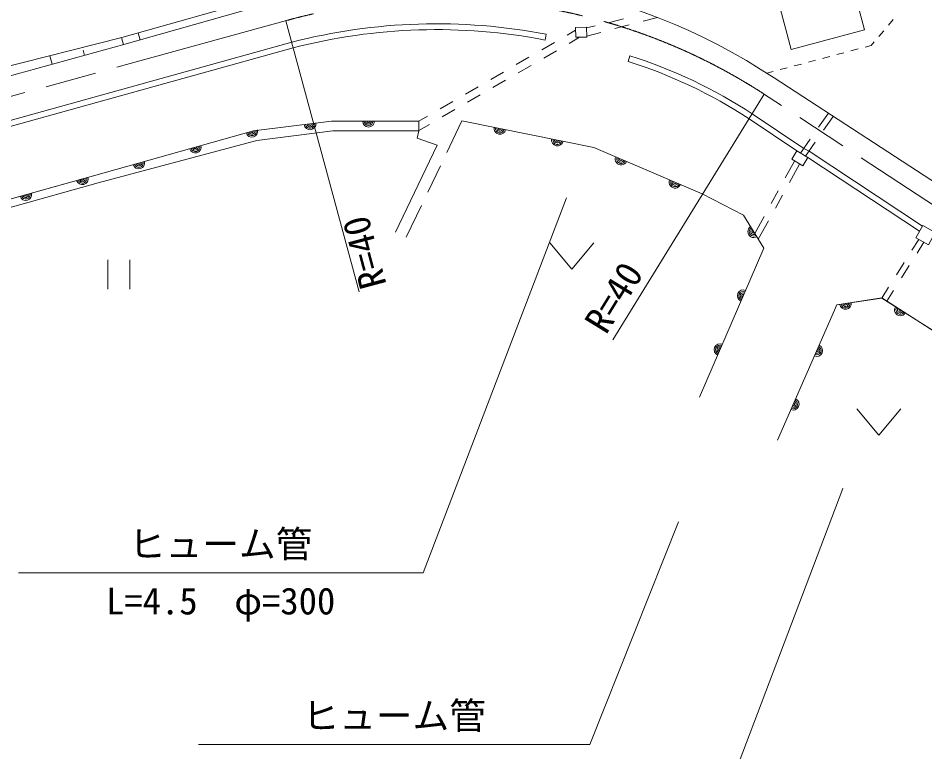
# Model space of a CAD drawing. Units: millimetres, scale not verified. Extents: x 40000 to 680000, y 20000 to 380000.
# Drawn here: x 447775 to 509581, y 259730 to 309720 of the extents above; entities that cross this region are included whole.
import ezdxf
from ezdxf.enums import TextEntityAlignment as Align

# ---------------------------------------------------------------- set-up
doc = ezdxf.new("R2010")
doc.units = ezdxf.units.MM
doc.header["$LTSCALE"] = 1000
doc.linetypes.add('CHAIN', pattern=[18.5, 12, -1.5, 3.5, -1.5])
for name, color, linetype, lineweight in [('M-BGD', 7, 'Continuous', 13), ('M-BMK', 2, 'CHAIN', 13), ('M-BMK-SRVR', 3, 'Continuous', 13), ('M-STR-HTXT', 7, 'Continuous', 13)]:
    doc.layers.add(name, color=color, linetype=linetype, lineweight=lineweight)
doc.styles.add('ＭＳ ゴシック', font='')
doc.styles.get('ＭＳ ゴシック').set_extended_font_data('MS Gothic')

# ---------------------------------------------------------------- blocks, each defined once
blk = doc.blocks.new('open_arrow')
at = {"color": 0, "linetype": 'Continuous', "lineweight": -2}
blk.add_lwpolyline([(7.5, 1.25), (0, 0), (7.5, -1.25)], dxfattribs=at)

msp = doc.modelspace()

# ---------------------------------------------------------------- linework, layer by layer
at = {"layer": 'M-BGD'}
for p, q in [((465520, 311418), (454843, 308399)), ((465656, 310937), (454980, 307918)), ((489050, 309669), (488079, 309432)), ((491348, 309772), (490390, 309518)), ((487107, 309195), (486522, 309052)), ((489423, 309263), (488457, 309007)), ((507417, 309625), (507095, 309243)), ((456098, 308225), (455963, 308715)), ((483771, 308621), (483695, 308229)), ((485193, 308558), (485773, 308894)), ((485331, 308002), (486049, 308418)), ((487490, 308751), (486532, 308498)), ((506773, 308861), (506450, 308478)), ((454980, 307918), (418683, 297938)), ((466421, 308080), (419177, 294967)), ((454843, 308399), (435402, 303488)), ((454957, 307911), (454824, 308394)), ((483463, 307555), (484328, 308056)), ((505930, 307862), (505511, 307751)), ((506128, 308096), (505930, 307862)), ((466528, 307695), (419284, 294582)), ((452302, 307181), (452205, 307532)), ((483600, 306999), (484465, 307500)), ((504061, 307366), (503578, 307238)), ((505028, 307622), (504545, 307494)), ((450094, 306575), (449934, 307159)), ((481732, 306551), (482597, 307053)), ((489478, 307154), (489358, 306773)), ((501162, 306596), (500678, 306468)), ((502128, 306853), (501645, 306725)), ((503095, 307109), (502612, 306981)), ((480002, 305548), (480867, 306050)), ((481870, 305996), (482735, 306497)), ((499229, 306084), (498809, 305972)), ((500195, 306340), (499712, 306212)), ((480140, 304992), (481005, 305494)), ((515960, 294808), (499300, 305650)), ((478272, 304545), (479137, 305047)), ((478410, 303989), (479275, 304491)), ((476542, 303542), (477407, 304043)), ((476680, 302986), (477545, 303488)), ((475097, 302704), (475677, 303040)), ((500855, 300678), (497594, 302869)), ((502341, 302293), (503003, 303240)), ((502681, 302080), (503339, 303021)), ((469133, 302694), (463816, 302044)), ((475097, 302704), (469133, 302694)), ((475096, 302043), (475097, 302704)), ((475096, 302068), (475815, 302484)), ((476993, 300566), (478030, 302731)), ((487019, 300912), (478030, 302731)), ((478126, 302712), (487019, 300912)), ((463816, 302044), (453080, 299033)), ((474964, 301552), (475096, 302043)), ((473507, 295139), (476349, 301074)), ((476349, 301074), (474964, 301552)), ((501107, 300526), (501769, 301473)), ((501450, 300319), (502108, 301260)), ((494408, 297741), (487019, 300912)), ((487019, 300912), (494408, 297741)), ((500700, 299986), (500067, 298833)), ((501043, 299779), (500358, 298533)), ((501606, 300224), (509223, 295198)), ((475698, 297861), (476561, 299664)), ((453080, 299033), (418024, 289228)), ((499586, 297957), (499104, 297081)), ((497229, 296304), (494408, 297741)), ((494408, 297741), (497229, 296304)), ((499877, 297656), (499395, 296780)), ((474229, 294794), (475266, 296959)), ((498599, 294047), (497229, 296304)), ((497229, 296304), (498599, 294047)), ((498599, 294047), (497229, 296304)), ((498622, 296204), (497989, 295052)), ((498913, 295903), (498229, 294658)), ((484009, 294417), (485509, 292617)), ((485509, 292617), (487009, 294417)), ((509162, 294647), (508703, 293918)), ((509510, 294448), (509045, 293712)), ((494220, 283891), (498599, 294047)), ((498599, 294047), (494220, 283891)), ((453886, 293263), (453886, 291263)), ((455386, 293263), (455386, 291263)), ((508169, 293073), (507636, 292227)), ((508512, 292866), (507979, 292020)), ((507103, 291381), (506643, 290652)), ((507445, 291174), (506981, 290437)), ((503582, 290189), (506643, 290652)), ((506643, 290652), (512282, 287061)), ((499529, 280959), (503582, 290189)), ((504941, 283102), (506441, 281302)), ((506441, 281302), (507941, 283102))]:
    msp.add_line(p, q, dxfattribs=at)
for points in [[(499513, 311185), (500470, 307587), (505468, 308916), (504511, 312514)], [(485769, 309084), (486521, 309098), (486533, 308433), (485782, 308418)], [(500855, 300678), (500507, 300102), (501258, 299648), (501606, 300224)], [(509446, 295589), (508971, 294756), (509818, 294272), (510293, 295105)]]:
    msp.add_lwpolyline(points, close=True, dxfattribs=at)
for points in [[(509422, 295546), (501683, 300652), (501328, 300842), (497815, 303203)], [(475097, 302704), (469133, 302694), (463816, 302044), (453080, 299033), (418024, 289228)], [(475096, 302043), (469225, 302045), (464049, 301382), (453225, 298503), (418172, 288698)], [(499529, 280959), (503582, 290189), (506639, 290655), (512282, 287061), (513666, 282529), (510859, 274237)]]:
    msp.add_lwpolyline(points, dxfattribs=at)
for centre, radius, start, end in [((476758, 271894), 40590, 56.26539, 105.8662), ((476294, 269956), 39382, 79.05457, 104.51811), ((476294, 269956), 38982, 79.05457, 104.51811), ((479174, 274643), 33705, 56.87266, 72.41446), ((479174, 274643), 34105, 56.8681, 72.41446), ((467672, 302515), 400, 186.97051, 6.97051), ((467672, 302515), 300, 186.97051, 6.97051), ((467672, 302515), 200, 186.97051, 6.97051), ((467672, 302515), 100, 186.97051, 6.97051), ((471661, 302698), 400, 180.09721, 0.09721), ((471661, 302698), 300, 180.09721, 0.09721), ((471661, 302698), 200, 180.09721, 0.09721), ((471661, 302698), 100, 180.09721, 0.09721), ((480612, 302209), 400, 168.55698, 348.55698), ((480612, 302209), 300, 168.55698, 348.55698), ((480612, 302209), 200, 168.55698, 348.55698), ((480612, 302209), 100, 168.55698, 348.55698), ((463705, 302012), 400, 195.66311, 15.66311), ((463705, 302012), 300, 195.66311, 15.66311), ((463705, 302012), 200, 195.66311, 15.66311), ((463705, 302012), 100, 195.66311, 15.66311), ((459853, 300933), 400, 195.66311, 15.66311), ((459853, 300933), 300, 195.66311, 15.66311), ((484533, 301415), 400, 168.55698, 348.55698), ((484533, 301415), 300, 168.55698, 348.55698), ((484533, 301415), 200, 168.55698, 348.55698), ((484533, 301415), 100, 168.55698, 348.55698), ((459853, 300933), 200, 195.66311, 15.66311), ((459853, 300933), 100, 195.66311, 15.66311), ((456002, 299853), 400, 195.66311, 15.66311), ((456002, 299853), 300, 195.66311, 15.66311), ((456002, 299853), 200, 195.66311, 15.66311), ((456002, 299853), 100, 195.66311, 15.66311), ((488876, 300115), 400, 156.77627, 336.77627), ((488876, 300115), 300, 156.77627, 336.77627), ((488876, 300115), 200, 156.77627, 336.77627), ((488876, 300115), 100, 156.77627, 336.77627), ((452150, 298773), 400, 195.6273, 15.6273), ((452150, 298773), 300, 195.6273, 15.6273), ((452150, 298773), 200, 195.6273, 15.6273), ((452150, 298773), 100, 195.6273, 15.6273), ((492552, 298538), 400, 156.77627, 336.77627), ((492552, 298538), 300, 156.77627, 336.77627), ((492552, 298538), 200, 156.77627, 336.77627), ((492552, 298538), 100, 156.77627, 336.77627), ((448298, 297696), 400, 195.6273, 15.6273), ((448298, 297696), 300, 195.6273, 15.6273), ((448298, 297696), 200, 195.6273, 15.6273), ((448298, 297696), 100, 195.6273, 15.6273), ((497914, 295175), 400, 121.26373, 301.26373), ((497914, 295175), 300, 121.26373, 301.26373), ((497914, 295175), 200, 121.26373, 301.26373), ((497914, 295175), 100, 121.26373, 301.26373), ((497202, 290805), 400, 66.67348, 246.67348), ((497202, 290805), 300, 66.67348, 246.67348), ((497202, 290805), 200, 66.67348, 246.67348), ((497202, 290805), 100, 66.67348, 246.67348), ((504172, 290278), 400, 188.60336, 8.60336), ((504172, 290278), 300, 188.60336, 8.60336), ((504172, 290278), 200, 188.60336, 8.60336), ((504172, 290278), 100, 188.60336, 8.60336), ((507909, 289846), 400, 147.50724, 327.50724), ((507909, 289846), 300, 147.50724, 327.50724), ((507909, 289846), 200, 147.50724, 327.50724), ((507909, 289846), 100, 147.50724, 327.50724), ((495618, 287132), 400, 66.67348, 246.67348), ((495618, 287132), 300, 66.67348, 246.67348), ((502214, 287073), 400, 246.2912, 66.2912), ((495618, 287132), 200, 66.67348, 246.67348), ((495618, 287132), 100, 66.67348, 246.67348), ((502214, 287073), 300, 246.2912, 66.2912), ((502214, 287073), 200, 246.2912, 66.2912), ((502214, 287073), 100, 246.2912, 66.2912), ((500606, 283411), 400, 246.2912, 66.2912), ((500606, 283411), 300, 246.2912, 66.2912), ((500606, 283411), 200, 246.2912, 66.2912), ((500606, 283411), 100, 246.2912, 66.2912)]:
    msp.add_arc(centre, radius, start, end, dxfattribs=at)
at = {"layer": 'M-BMK'}
for p, q in [((466070, 309558), (440949, 302644)), ((530740, 283457), (498592, 304567))]:
    msp.add_line(p, q, dxfattribs=at)
msp.add_arc((476776, 270868), 40144, 57.0826, 105.46901, dxfattribs=at)
at = {"layer": 'M-BMK-SRVR'}
for p, q in [((471011, 291070), (466026, 309546)), ((488318, 287804), (498622, 304547))]:
    msp.add_line(p, q, dxfattribs=at)
at = {"layer": 'M-STR-HTXT'}
for points in [[(485154, 297468), (475375, 271925), (447790, 271925)], [(503980, 277671), (493164, 249160), (466525, 249160)], [(492788, 275394), (486738, 260230), (460079, 260230)]]:
    msp.add_lwpolyline(points, dxfattribs=at)

# ---------------------------------------------------------------- block references
for p, rotation in [((485154, 297468), 249.1), ((503980, 277671), 249.2), ((492788, 275394), 248.3)]:
    msp.add_blockref('open_arrow', p, dxfattribs=dict(at, rotation=rotation))

# ---------------------------------------------------------------- texts
at = {"layer": 'M-BMK-SRVR', "style": 'ＭＳ ゴシック'}
for rotation, p in [(104.965, (473426, 291716)), (58.392, (488318, 287804))]:
    msp.add_text('R=40', height=1833, rotation=rotation, dxfattribs=at).set_placement(p, align=Align.BOTTOM_LEFT)
at = {"layer": 'M-STR-HTXT', "style": 'ＭＳ ゴシック'}
for p in [(461582, 272425), (473408, 260730)]:
    msp.add_text('ヒューム管', height=1833, dxfattribs=at).set_placement(p, align=Align.BOTTOM_CENTER)
msp.add_text('L=4.5\u3000φ=300', height=1833, dxfattribs=at).set_placement((461582, 270925), align=Align.TOP_CENTER)

doc.saveas('drawing.dxf')
